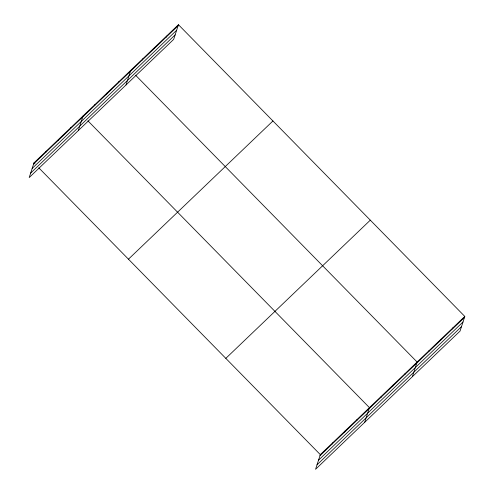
<?xml version="1.0" encoding="UTF-8"?>
<svg xmlns="http://www.w3.org/2000/svg" width="494" height="494" viewBox="0 0 494 494"><rect width="100%" height="100%" fill="white"/><g stroke="black" fill="none" stroke-linecap="round" stroke-linejoin="round"><path stroke-width="0.74" d="M178.439 24.7L33.956 162.909L29.195 177.568L173.678 39.366L178.439 24.7L464.805 316.432L460.044 331.091L315.561 469.3L320.322 454.634L464.805 316.432M45.893 152.22L46.238 151.158M58.175 140.469L58.52 139.413M70.457 128.724L70.803 127.668M78.318 130.583L83.085 115.917M94.657 105.574L95.002 104.518M106.581 94.169L106.92 93.113M118.498 82.77L118.844 81.714M125.995 84.974L130.762 70.309M142.34 59.965L142.68 58.91M154.258 48.56L154.603 47.504M166.175 37.161L166.521 36.105M332.258 443.945L332.604 442.89M344.54 432.201L344.886 431.139M356.822 420.45L357.168 419.394M364.683 422.308L369.45 407.649L87.913 120.839M381.022 397.306L381.368 396.244M392.946 385.9L393.286 384.845M404.864 374.501L405.21 373.439M412.36 376.7L417.127 362.04L135.597 75.23M428.706 351.691L429.045 350.635M440.623 340.292L440.969 339.236M452.541 328.887L452.887 327.831M33.617 163.965L178.099 25.756M32.153 168.454L176.636 30.245M30.653 173.079L175.135 34.876M128.459 259.177L272.941 120.968M225.82 358.366L370.309 220.157M319.976 455.696L464.465 317.488M318.519 460.186L463.002 321.977M317.018 464.811L461.501 326.602M33.956 162.909L35.031 164.002M38.791 167.83L320.322 454.634"/></g></svg>
